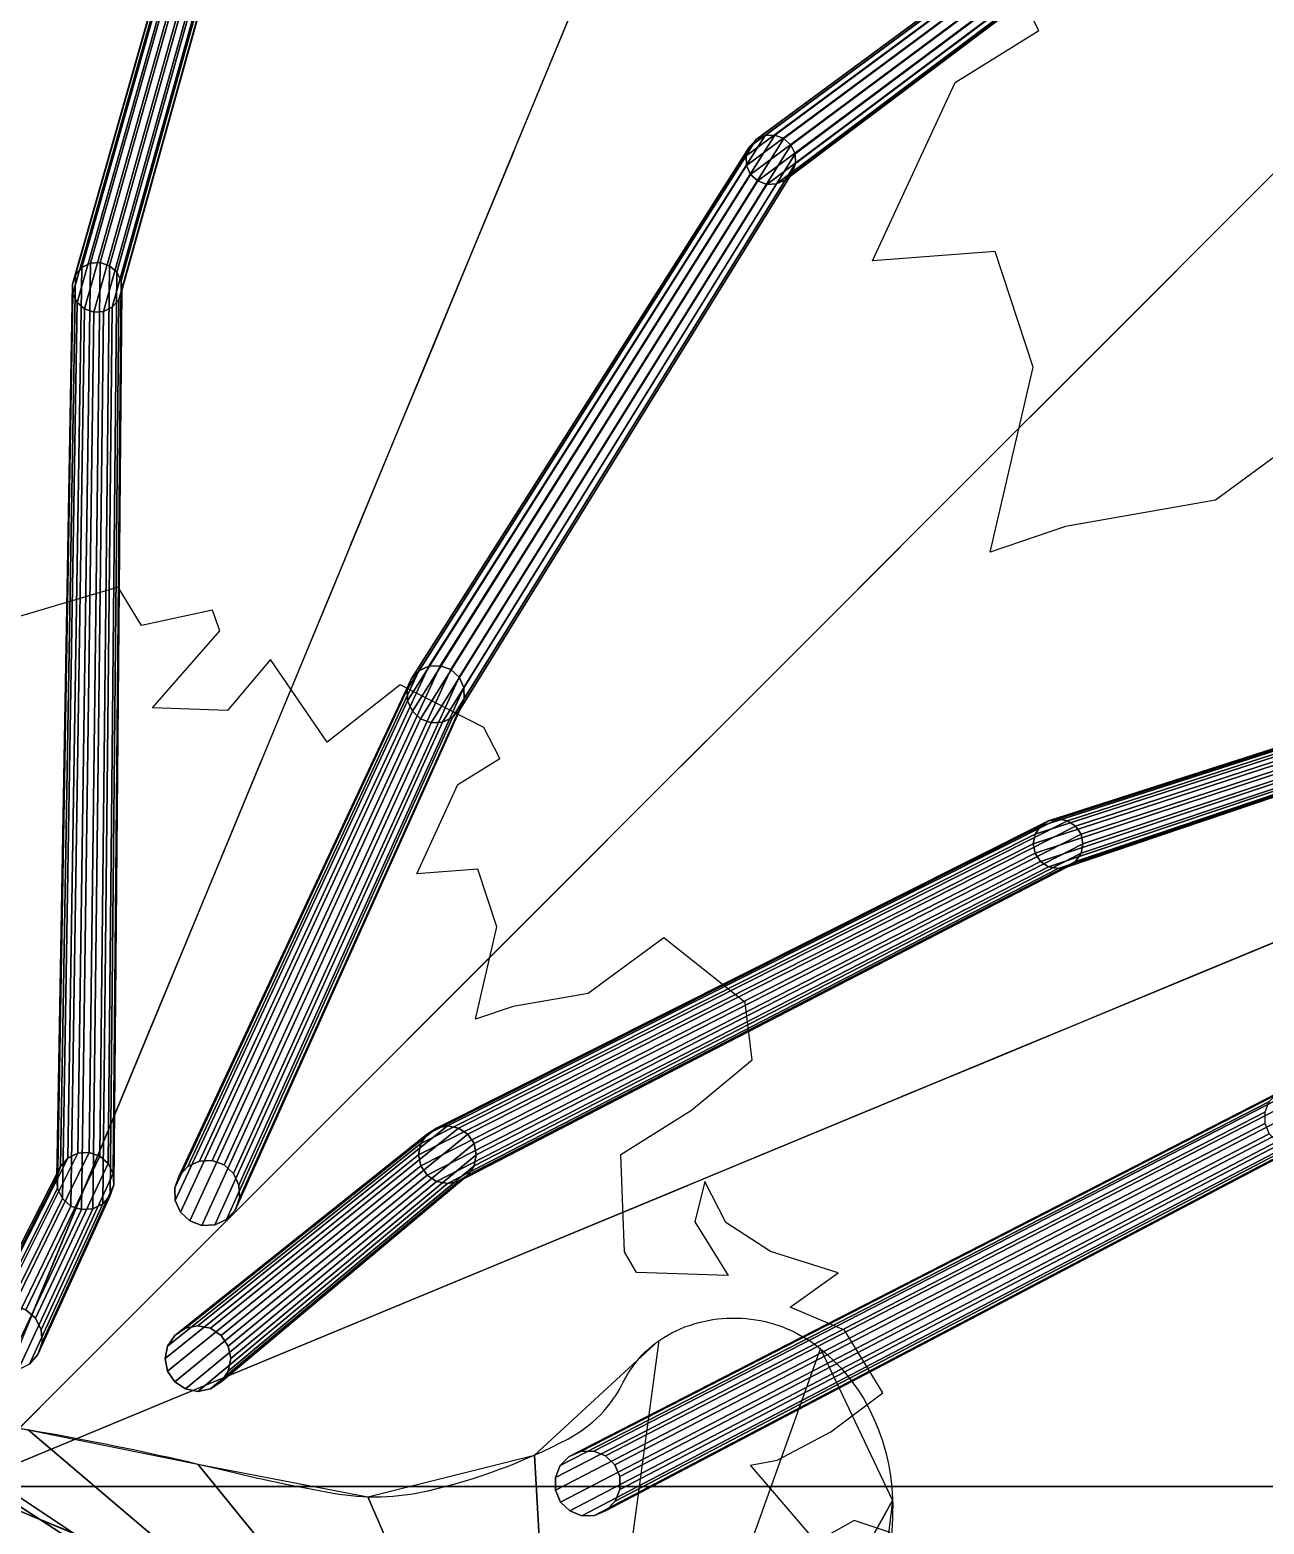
# Model space of a CAD drawing. Extents: x -0.115 to 0.112, y -0.1 to 0.104.
# Drawn here: x 0.0115 to 0.03973, y 0.00105 to 0.03522 of the extents above; entities that cross this region are included whole.
import ezdxf

# ---------------------------------------------------------------- set-up
doc = ezdxf.new("R2010")
doc.units = 0
doc.header["$MEASUREMENT"] = 0
doc.layers.get('0').update_dxf_attribs({"linetype": 'CONTINUOUS'})

msp = doc.modelspace()

# ---------------------------------------------------------------- linework, layer by layer
at = {"color": 10}
msp.add_lwpolyline([(0.009535, 0.003491, -0.015616), (0.012659, 0.002996, -0.012911), (0.01588, 0.002296, 0.016293), (0.018437, 0.001758, 0.100723), (0.020609, 0.001815, 0.063874), (0.023803, 0.002996, 0.158892), (0.025071, 0.004294, -0.171356), (0.02628, 0.005473, -0.140353), (0.027992, 0.005739, -0.14068), (0.029582, 0.00506, -0.117832), (0.030805, 0.00346, -0.109862), (0.031233, 0.001345, -0.036437), (0.031008, -0.001081, -0.034184)], format="xyb", dxfattribs=at)
at = {"color": 27, "linetype": 'CONTINUOUS'}
for points in [[(0.021448, 0.060132, 0.215327), (0.012888, 0.029884, 0.162787), (0.013109, 0.029898, 0.162787), (0.021635, 0.060144, 0.215327)], [(0.021635, 0.060144, 0.215327), (0.013109, 0.029898, 0.162787), (0.01332, 0.029827, 0.162787), (0.021812, 0.060084, 0.215327)], [(0.021096, 0.059731, 0.215327), (0.01247, 0.029408, 0.162787), (0.012541, 0.029618, 0.162787), (0.021156, 0.059908, 0.215327)], [(0.021156, 0.059908, 0.215327), (0.012541, 0.029618, 0.162787), (0.012688, 0.029786, 0.162787), (0.02128, 0.060049, 0.215327)], [(0.02128, 0.060049, 0.215327), (0.012688, 0.029786, 0.162787), (0.012888, 0.029884, 0.162787), (0.021448, 0.060132, 0.215327)], [(0.021812, 0.060084, 0.215327), (0.01332, 0.029827, 0.162787), (0.013487, 0.02968, 0.162787), (0.021953, 0.05996, 0.215327)], [(0.021953, 0.05996, 0.215327), (0.013487, 0.02968, 0.162787), (0.013586, 0.029481, 0.162787), (0.022036, 0.059792, 0.215327)], [(0.021108, 0.059544, 0.215327), (0.012484, 0.029186, 0.162787), (0.01247, 0.029408, 0.162787), (0.021096, 0.059731, 0.215327)], [(0.021191, 0.059376, 0.215327), (0.012583, 0.028986, 0.162787), (0.012484, 0.029186, 0.162787), (0.021108, 0.059544, 0.215327)], [(0.022048, 0.059606, 0.215327), (0.0136, 0.029259, 0.162787), (0.013529, 0.029048, 0.162787), (0.021988, 0.059428, 0.215327)], [(0.022036, 0.059792, 0.215327), (0.013586, 0.029481, 0.162787), (0.0136, 0.029259, 0.162787), (0.022048, 0.059606, 0.215327)], [(0.021332, 0.059253, 0.215327), (0.01275, 0.02884, 0.162787), (0.012583, 0.028986, 0.162787), (0.021191, 0.059376, 0.215327)], [(0.021509, 0.059192, 0.215327), (0.012961, 0.028768, 0.162787), (0.01275, 0.02884, 0.162787), (0.021332, 0.059253, 0.215327)], [(0.021696, 0.059205, 0.215327), (0.013183, 0.028783, 0.162787), (0.012961, 0.028768, 0.162787), (0.021509, 0.059192, 0.215327)], [(0.021864, 0.059287, 0.215327), (0.013382, 0.028881, 0.162787), (0.013183, 0.028783, 0.162787), (0.021696, 0.059205, 0.215327)], [(0.021988, 0.059428, 0.215327), (0.013529, 0.029048, 0.162787), (0.013382, 0.028881, 0.162787), (0.021864, 0.059287, 0.215327)], [(0.044085, 0.044322, 0.163943), (0.027883, 0.032342, 0.145888), (0.02796, 0.03255, 0.145888), (0.04415, 0.044498, 0.163943)], [(0.04415, 0.044498, 0.163943), (0.02796, 0.03255, 0.145888), (0.028111, 0.032714, 0.145888), (0.044277, 0.044636, 0.163943)], [(0.044277, 0.044636, 0.163943), (0.028111, 0.032714, 0.145888), (0.028313, 0.032807, 0.145888), (0.044447, 0.044714, 0.163943)], [(0.044447, 0.044714, 0.163943), (0.028313, 0.032807, 0.145888), (0.028535, 0.032815, 0.145888), (0.044634, 0.044721, 0.163943)], [(0.044634, 0.044721, 0.163943), (0.028535, 0.032815, 0.145888), (0.028744, 0.032738, 0.145888), (0.04481, 0.044657, 0.163943)], [(0.04481, 0.044657, 0.163943), (0.028744, 0.032738, 0.145888), (0.028907, 0.032588, 0.145888), (0.044947, 0.044529, 0.163943)], [(0.044947, 0.044529, 0.163943), (0.028907, 0.032588, 0.145888), (0.029, 0.032386, 0.145888), (0.045026, 0.044359, 0.163943)], [(0.044092, 0.044135, 0.163943), (0.027892, 0.032119, 0.145888), (0.027883, 0.032342, 0.145888), (0.044085, 0.044322, 0.163943)], [(0.044171, 0.043965, 0.163943), (0.027985, 0.031917, 0.145888), (0.027892, 0.032119, 0.145888), (0.044092, 0.044135, 0.163943)], [(0.045033, 0.044172, 0.163943), (0.029009, 0.032163, 0.145888), (0.028932, 0.031955, 0.145888), (0.044968, 0.043996, 0.163943)], [(0.045026, 0.044359, 0.163943), (0.029, 0.032386, 0.145888), (0.029009, 0.032163, 0.145888), (0.045033, 0.044172, 0.163943)], [(0.044308, 0.043838, 0.163943), (0.028148, 0.031766, 0.145888), (0.027985, 0.031917, 0.145888), (0.044171, 0.043965, 0.163943)], [(0.044484, 0.043773, 0.163943), (0.028357, 0.031689, 0.145888), (0.028148, 0.031766, 0.145888), (0.044308, 0.043838, 0.163943)], [(0.044671, 0.043781, 0.163943), (0.028579, 0.031698, 0.145888), (0.028357, 0.031689, 0.145888), (0.044484, 0.043773, 0.163943)], [(0.044841, 0.043859, 0.163943), (0.028781, 0.031791, 0.145888), (0.028579, 0.031698, 0.145888), (0.044671, 0.043781, 0.163943)], [(0.044968, 0.043996, 0.163943), (0.028932, 0.031955, 0.145888), (0.028781, 0.031791, 0.145888), (0.044841, 0.043859, 0.163943)], [(0.028111, 0.032714, 0.145888), (0.020393, 0.020563, 0.122236), (0.020626, 0.020671, 0.122236), (0.028313, 0.032807, 0.145888)], [(0.028313, 0.032807, 0.145888), (0.020626, 0.020671, 0.122236), (0.020884, 0.020681, 0.122236), (0.028535, 0.032815, 0.145888)], [(0.028535, 0.032815, 0.145888), (0.020884, 0.020681, 0.122236), (0.021125, 0.020592, 0.122236), (0.028744, 0.032738, 0.145888)], [(0.027883, 0.032342, 0.145888), (0.020129, 0.020133, 0.122236), (0.020218, 0.020374, 0.122236), (0.02796, 0.03255, 0.145888)], [(0.02796, 0.03255, 0.145888), (0.020218, 0.020374, 0.122236), (0.020393, 0.020563, 0.122236), (0.028111, 0.032714, 0.145888)], [(0.028744, 0.032738, 0.145888), (0.021125, 0.020592, 0.122236), (0.021314, 0.020417, 0.122236), (0.028907, 0.032588, 0.145888)], [(0.028907, 0.032588, 0.145888), (0.021314, 0.020417, 0.122236), (0.021422, 0.020183, 0.122236), (0.029, 0.032386, 0.145888)], [(0.027892, 0.032119, 0.145888), (0.020139, 0.019875, 0.122236), (0.020129, 0.020133, 0.122236), (0.027883, 0.032342, 0.145888)], [(0.029009, 0.032163, 0.145888), (0.021432, 0.019926, 0.122236), (0.021343, 0.019685, 0.122236), (0.028932, 0.031955, 0.145888)], [(0.029, 0.032386, 0.145888), (0.021422, 0.020183, 0.122236), (0.021432, 0.019926, 0.122236), (0.029009, 0.032163, 0.145888)], [(0.027985, 0.031917, 0.145888), (0.020247, 0.019641, 0.122236), (0.020139, 0.019875, 0.122236), (0.027892, 0.032119, 0.145888)], [(0.028148, 0.031766, 0.145888), (0.020436, 0.019467, 0.122236), (0.020247, 0.019641, 0.122236), (0.027985, 0.031917, 0.145888)], [(0.028781, 0.031791, 0.145888), (0.021168, 0.019495, 0.122236), (0.020935, 0.019388, 0.122236), (0.028579, 0.031698, 0.145888)], [(0.028932, 0.031955, 0.145888), (0.021343, 0.019685, 0.122236), (0.021168, 0.019495, 0.122236), (0.028781, 0.031791, 0.145888)], [(0.028357, 0.031689, 0.145888), (0.020677, 0.019378, 0.122236), (0.020436, 0.019467, 0.122236), (0.028148, 0.031766, 0.145888)], [(0.028579, 0.031698, 0.145888), (0.020935, 0.019388, 0.122236), (0.020677, 0.019378, 0.122236), (0.028357, 0.031689, 0.145888)], [(0.012541, 0.029618, 0.162787), (0.012195, 0.009227, 0.11912), (0.012364, 0.00942, 0.11912), (0.012688, 0.029786, 0.162787)], [(0.012688, 0.029786, 0.162787), (0.012364, 0.00942, 0.11912), (0.012595, 0.009534, 0.11912), (0.012888, 0.029884, 0.162787)], [(0.012888, 0.029884, 0.162787), (0.012595, 0.009534, 0.11912), (0.012852, 0.009551, 0.11912), (0.013109, 0.029898, 0.162787)], [(0.013109, 0.029898, 0.162787), (0.012852, 0.009551, 0.11912), (0.013096, 0.009468, 0.11912), (0.01332, 0.029827, 0.162787)], [(0.01332, 0.029827, 0.162787), (0.013096, 0.009468, 0.11912), (0.01329, 0.009298, 0.11912), (0.013487, 0.02968, 0.162787)], [(0.01247, 0.029408, 0.162787), (0.012112, 0.008983, 0.11912), (0.012195, 0.009227, 0.11912), (0.012541, 0.029618, 0.162787)], [(0.012484, 0.029186, 0.162787), (0.012129, 0.008726, 0.11912), (0.012112, 0.008983, 0.11912), (0.01247, 0.029408, 0.162787)], [(0.013487, 0.02968, 0.162787), (0.01329, 0.009298, 0.11912), (0.013404, 0.009067, 0.11912), (0.013586, 0.029481, 0.162787)], [(0.013586, 0.029481, 0.162787), (0.013404, 0.009067, 0.11912), (0.013421, 0.00881, 0.11912), (0.0136, 0.029259, 0.162787)], [(0.012583, 0.028986, 0.162787), (0.012243, 0.008495, 0.11912), (0.012129, 0.008726, 0.11912), (0.012484, 0.029186, 0.162787)], [(0.013529, 0.029048, 0.162787), (0.013338, 0.008567, 0.11912), (0.013168, 0.008373, 0.11912), (0.013382, 0.028881, 0.162787)], [(0.0136, 0.029259, 0.162787), (0.013421, 0.00881, 0.11912), (0.013338, 0.008567, 0.11912), (0.013529, 0.029048, 0.162787)], [(0.01275, 0.02884, 0.162787), (0.012436, 0.008325, 0.11912), (0.012243, 0.008495, 0.11912), (0.012583, 0.028986, 0.162787)], [(0.012961, 0.028768, 0.162787), (0.01268, 0.008242, 0.11912), (0.012436, 0.008325, 0.11912), (0.01275, 0.02884, 0.162787)], [(0.013183, 0.028783, 0.162787), (0.012937, 0.008259, 0.11912), (0.01268, 0.008242, 0.11912), (0.012961, 0.028768, 0.162787)], [(0.013382, 0.028881, 0.162787), (0.013168, 0.008373, 0.11912), (0.012937, 0.008259, 0.11912), (0.013183, 0.028783, 0.162787)], [(0.015111, 0.009231, 0.100619), (0.020393, 0.020563, 0.122236), (0.020218, 0.020374, 0.122236), (0.014912, 0.009016, 0.100619)], [(0.015377, 0.009353, 0.100619), (0.020626, 0.020671, 0.122236), (0.020393, 0.020563, 0.122236), (0.015111, 0.009231, 0.100619)], [(0.015669, 0.009365, 0.100619), (0.020884, 0.020681, 0.122236), (0.020626, 0.020671, 0.122236), (0.015377, 0.009353, 0.100619)], [(0.015944, 0.009263, 0.100619), (0.021125, 0.020592, 0.122236), (0.020884, 0.020681, 0.122236), (0.015669, 0.009365, 0.100619)], [(0.016158, 0.009065, 0.100619), (0.021314, 0.020417, 0.122236), (0.021125, 0.020592, 0.122236), (0.015944, 0.009263, 0.100619)], [(0.04526, 0.020433, 0.230715), (0.034613, 0.017013, 0.173685), (0.034798, 0.017136, 0.173685), (0.045416, 0.020537, 0.230715)], [(0.045416, 0.020537, 0.230715), (0.034798, 0.017136, 0.173685), (0.035016, 0.01718, 0.173685), (0.0456, 0.020574, 0.230715)], [(0.0456, 0.020574, 0.230715), (0.035016, 0.01718, 0.173685), (0.035234, 0.017136, 0.173685), (0.045783, 0.020537, 0.230715)], [(0.045783, 0.020537, 0.230715), (0.035234, 0.017136, 0.173685), (0.035419, 0.017013, 0.173685), (0.045939, 0.020433, 0.230715)], [(0.014912, 0.009016, 0.100619), (0.020218, 0.020374, 0.122236), (0.020129, 0.020133, 0.122236), (0.014811, 0.008741, 0.100619)], [(0.016281, 0.008799, 0.100619), (0.021422, 0.020183, 0.122236), (0.021314, 0.020417, 0.122236), (0.016158, 0.009065, 0.100619)], [(0.016292, 0.008507, 0.100619), (0.021432, 0.019926, 0.122236), (0.021422, 0.020183, 0.122236), (0.016281, 0.008799, 0.100619)], [(0.04512, 0.020094, 0.230715), (0.034446, 0.01661, 0.173685), (0.03449, 0.016828, 0.173685), (0.045156, 0.020277, 0.230715)], [(0.045156, 0.020277, 0.230715), (0.03449, 0.016828, 0.173685), (0.034613, 0.017013, 0.173685), (0.04526, 0.020433, 0.230715)], [(0.045939, 0.020433, 0.230715), (0.035419, 0.017013, 0.173685), (0.035543, 0.016828, 0.173685), (0.046043, 0.020277, 0.230715)], [(0.046043, 0.020277, 0.230715), (0.035543, 0.016828, 0.173685), (0.035586, 0.01661, 0.173685), (0.04608, 0.020094, 0.230715)], [(0.014811, 0.008741, 0.100619), (0.020129, 0.020133, 0.122236), (0.020139, 0.019875, 0.122236), (0.014822, 0.008449, 0.100619)], [(0.014822, 0.008449, 0.100619), (0.020139, 0.019875, 0.122236), (0.020247, 0.019641, 0.122236), (0.014945, 0.008183, 0.100619)], [(0.016191, 0.008232, 0.100619), (0.021343, 0.019685, 0.122236), (0.021432, 0.019926, 0.122236), (0.016292, 0.008507, 0.100619)], [(0.045156, 0.01991, 0.230715), (0.03449, 0.016391, 0.173685), (0.034446, 0.01661, 0.173685), (0.04512, 0.020094, 0.230715)], [(0.04526, 0.019754, 0.230715), (0.034613, 0.016206, 0.173685), (0.03449, 0.016391, 0.173685), (0.045156, 0.01991, 0.230715)], [(0.046043, 0.01991, 0.230715), (0.035543, 0.016391, 0.173685), (0.035419, 0.016206, 0.173685), (0.045939, 0.019754, 0.230715)], [(0.04608, 0.020094, 0.230715), (0.035586, 0.01661, 0.173685), (0.035543, 0.016391, 0.173685), (0.046043, 0.01991, 0.230715)], [(0.014945, 0.008183, 0.100619), (0.020247, 0.019641, 0.122236), (0.020436, 0.019467, 0.122236), (0.01516, 0.007984, 0.100619)], [(0.015727, 0.007895, 0.100619), (0.020935, 0.019388, 0.122236), (0.021168, 0.019495, 0.122236), (0.015993, 0.008017, 0.100619)], [(0.015993, 0.008017, 0.100619), (0.021168, 0.019495, 0.122236), (0.021343, 0.019685, 0.122236), (0.016191, 0.008232, 0.100619)], [(0.045416, 0.01965, 0.230715), (0.034798, 0.016083, 0.173685), (0.034613, 0.016206, 0.173685), (0.04526, 0.019754, 0.230715)], [(0.0456, 0.019614, 0.230715), (0.035016, 0.01604, 0.173685), (0.034798, 0.016083, 0.173685), (0.045416, 0.01965, 0.230715)], [(0.045783, 0.01965, 0.230715), (0.035234, 0.016083, 0.173685), (0.035016, 0.01604, 0.173685), (0.0456, 0.019614, 0.230715)], [(0.045939, 0.019754, 0.230715), (0.035419, 0.016206, 0.173685), (0.035234, 0.016083, 0.173685), (0.045783, 0.01965, 0.230715)], [(0.01516, 0.007984, 0.100619), (0.020436, 0.019467, 0.122236), (0.020677, 0.019378, 0.122236), (0.015434, 0.007883, 0.100619)], [(0.015434, 0.007883, 0.100619), (0.020677, 0.019378, 0.122236), (0.020935, 0.019388, 0.122236), (0.015727, 0.007895, 0.100619)], [(0.034613, 0.017013, 0.173685), (0.020583, 0.009965, 0.125827), (0.020797, 0.010108, 0.125827), (0.034798, 0.017136, 0.173685)], [(0.034798, 0.017136, 0.173685), (0.020797, 0.010108, 0.125827), (0.02105, 0.010159, 0.125827), (0.035016, 0.01718, 0.173685)], [(0.035016, 0.01718, 0.173685), (0.02105, 0.010159, 0.125827), (0.021302, 0.010108, 0.125827), (0.035234, 0.017136, 0.173685)], [(0.035234, 0.017136, 0.173685), (0.021302, 0.010108, 0.125827), (0.021517, 0.009965, 0.125827), (0.035419, 0.017013, 0.173685)], [(0.034446, 0.01661, 0.173685), (0.02039, 0.009499, 0.125827), (0.02044, 0.009751, 0.125827), (0.03449, 0.016828, 0.173685)], [(0.03449, 0.016828, 0.173685), (0.02044, 0.009751, 0.125827), (0.020583, 0.009965, 0.125827), (0.034613, 0.017013, 0.173685)], [(0.035419, 0.017013, 0.173685), (0.021517, 0.009965, 0.125827), (0.02166, 0.009751, 0.125827), (0.035543, 0.016828, 0.173685)], [(0.035543, 0.016828, 0.173685), (0.02166, 0.009751, 0.125827), (0.02171, 0.009499, 0.125827), (0.035586, 0.01661, 0.173685)], [(0.03449, 0.016391, 0.173685), (0.02044, 0.009246, 0.125827), (0.02039, 0.009499, 0.125827), (0.034446, 0.01661, 0.173685)], [(0.035586, 0.01661, 0.173685), (0.02171, 0.009499, 0.125827), (0.02166, 0.009246, 0.125827), (0.035543, 0.016391, 0.173685)], [(0.034613, 0.016206, 0.173685), (0.020583, 0.009032, 0.125827), (0.02044, 0.009246, 0.125827), (0.03449, 0.016391, 0.173685)], [(0.034798, 0.016083, 0.173685), (0.020797, 0.008889, 0.125827), (0.020583, 0.009032, 0.125827), (0.034613, 0.016206, 0.173685)], [(0.035016, 0.01604, 0.173685), (0.02105, 0.008839, 0.125827), (0.020797, 0.008889, 0.125827), (0.034798, 0.016083, 0.173685)], [(0.035234, 0.016083, 0.173685), (0.021302, 0.008889, 0.125827), (0.02105, 0.008839, 0.125827), (0.035016, 0.01604, 0.173685)], [(0.035419, 0.016206, 0.173685), (0.021517, 0.009032, 0.125827), (0.021302, 0.008889, 0.125827), (0.035234, 0.016083, 0.173685)], [(0.035543, 0.016391, 0.173685), (0.02166, 0.009246, 0.125827), (0.021517, 0.009032, 0.125827), (0.035419, 0.016206, 0.173685)], [(0.024101, 0.002714, 0.10107), (0.040254, 0.010998, 0.111737), (0.040018, 0.010896, 0.111737), (0.023832, 0.002599, 0.10107)], [(0.024394, 0.002718, 0.10107), (0.040512, 0.011001, 0.111737), (0.040254, 0.010998, 0.111737), (0.024101, 0.002714, 0.10107)], [(0.024666, 0.00261, 0.10107), (0.040751, 0.010905, 0.111737), (0.040512, 0.011001, 0.111737), (0.024394, 0.002718, 0.10107)], [(0.023628, 0.002389, 0.10107), (0.039838, 0.010711, 0.111737), (0.039743, 0.010472, 0.111737), (0.02352, 0.002117, 0.10107)], [(0.023832, 0.002599, 0.10107), (0.040018, 0.010896, 0.111737), (0.039838, 0.010711, 0.111737), (0.023628, 0.002389, 0.10107)], [(0.024875, 0.002406, 0.10107), (0.040936, 0.010726, 0.111737), (0.040751, 0.010905, 0.111737), (0.024666, 0.00261, 0.10107)], [(0.024991, 0.002137, 0.10107), (0.041037, 0.010489, 0.111737), (0.040936, 0.010726, 0.111737), (0.024875, 0.002406, 0.10107)], [(0.02352, 0.002117, 0.10107), (0.039743, 0.010472, 0.111737), (0.039746, 0.010215, 0.111737), (0.023523, 0.001825, 0.10107)], [(0.024995, 0.001844, 0.10107), (0.041041, 0.010232, 0.111737), (0.041037, 0.010489, 0.111737), (0.024991, 0.002137, 0.10107)], [(0.014811, 0.005365, 0.100619), (0.020583, 0.009965, 0.125827), (0.02044, 0.009751, 0.125827), (0.014648, 0.005122, 0.100619)], [(0.015054, 0.005528, 0.100619), (0.020797, 0.010108, 0.125827), (0.020583, 0.009965, 0.125827), (0.014811, 0.005365, 0.100619)], [(0.015341, 0.005585, 0.100619), (0.02105, 0.010159, 0.125827), (0.020797, 0.010108, 0.125827), (0.015054, 0.005528, 0.100619)], [(0.015628, 0.005528, 0.100619), (0.021302, 0.010108, 0.125827), (0.02105, 0.010159, 0.125827), (0.015341, 0.005585, 0.100619)], [(0.015872, 0.005365, 0.100619), (0.021517, 0.009965, 0.125827), (0.021302, 0.010108, 0.125827), (0.015628, 0.005528, 0.100619)], [(0.016034, 0.005122, 0.100619), (0.02166, 0.009751, 0.125827), (0.021517, 0.009965, 0.125827), (0.015872, 0.005365, 0.100619)], [(0.023523, 0.001825, 0.10107), (0.039746, 0.010215, 0.111737), (0.039848, 0.009978, 0.111737), (0.023639, 0.001556, 0.10107)], [(0.023639, 0.001556, 0.10107), (0.039848, 0.009978, 0.111737), (0.040032, 0.009798, 0.111737), (0.023849, 0.001352, 0.10107)], [(0.024682, 0.001363, 0.10107), (0.040765, 0.009808, 0.111737), (0.040945, 0.009992, 0.111737), (0.024886, 0.001572, 0.10107)], [(0.024886, 0.001572, 0.10107), (0.040945, 0.009992, 0.111737), (0.041041, 0.010232, 0.111737), (0.024995, 0.001844, 0.10107)], [(0.014648, 0.005122, 0.100619), (0.02044, 0.009751, 0.125827), (0.02039, 0.009499, 0.125827), (0.014591, 0.004835, 0.100619)], [(0.016091, 0.004835, 0.100619), (0.02171, 0.009499, 0.125827), (0.02166, 0.009751, 0.125827), (0.016034, 0.005122, 0.100619)], [(0.023849, 0.001352, 0.10107), (0.040032, 0.009798, 0.111737), (0.040271, 0.009703, 0.111737), (0.02412, 0.001243, 0.10107)], [(0.02412, 0.001243, 0.10107), (0.040271, 0.009703, 0.111737), (0.040529, 0.009706, 0.111737), (0.024413, 0.001247, 0.10107)], [(0.024413, 0.001247, 0.10107), (0.040529, 0.009706, 0.111737), (0.040765, 0.009808, 0.111737), (0.024682, 0.001363, 0.10107)], [(0.010383, 0.005677, 0.100604), (0.012195, 0.009227, 0.11912), (0.012112, 0.008983, 0.11912), (0.010289, 0.0054, 0.100604)], [(0.010576, 0.005897, 0.100604), (0.012364, 0.00942, 0.11912), (0.012195, 0.009227, 0.11912), (0.010383, 0.005677, 0.100604)], [(0.010839, 0.006027, 0.100604), (0.012595, 0.009534, 0.11912), (0.012364, 0.00942, 0.11912), (0.010576, 0.005897, 0.100604)], [(0.011131, 0.006046, 0.100604), (0.012852, 0.009551, 0.11912), (0.012595, 0.009534, 0.11912), (0.010839, 0.006027, 0.100604)], [(0.011408, 0.005952, 0.100604), (0.013096, 0.009468, 0.11912), (0.012852, 0.009551, 0.11912), (0.011131, 0.006046, 0.100604)], [(0.011628, 0.005759, 0.100604), (0.01329, 0.009298, 0.11912), (0.013096, 0.009468, 0.11912), (0.011408, 0.005952, 0.100604)], [(0.011757, 0.005497, 0.100604), (0.013404, 0.009067, 0.11912), (0.01329, 0.009298, 0.11912), (0.011628, 0.005759, 0.100604)], [(0.014591, 0.004835, 0.100619), (0.02039, 0.009499, 0.125827), (0.02044, 0.009246, 0.125827), (0.014648, 0.004548, 0.100619)], [(0.014648, 0.004548, 0.100619), (0.02044, 0.009246, 0.125827), (0.020583, 0.009032, 0.125827), (0.014811, 0.004305, 0.100619)], [(0.015872, 0.004305, 0.100619), (0.021517, 0.009032, 0.125827), (0.02166, 0.009246, 0.125827), (0.016034, 0.004548, 0.100619)], [(0.016034, 0.004548, 0.100619), (0.02166, 0.009246, 0.125827), (0.02171, 0.009499, 0.125827), (0.016091, 0.004835, 0.100619)], [(0.010289, 0.0054, 0.100604), (0.012112, 0.008983, 0.11912), (0.012129, 0.008726, 0.11912), (0.010308, 0.005108, 0.100604)], [(0.011777, 0.005205, 0.100604), (0.013421, 0.00881, 0.11912), (0.013404, 0.009067, 0.11912), (0.011757, 0.005497, 0.100604)], [(0.014811, 0.004305, 0.100619), (0.020583, 0.009032, 0.125827), (0.020797, 0.008889, 0.125827), (0.015054, 0.004142, 0.100619)], [(0.015054, 0.004142, 0.100619), (0.020797, 0.008889, 0.125827), (0.02105, 0.008839, 0.125827), (0.015341, 0.004085, 0.100619)], [(0.015341, 0.004085, 0.100619), (0.02105, 0.008839, 0.125827), (0.021302, 0.008889, 0.125827), (0.015628, 0.004142, 0.100619)], [(0.015628, 0.004142, 0.100619), (0.021302, 0.008889, 0.125827), (0.021517, 0.009032, 0.125827), (0.015872, 0.004305, 0.100619)], [(0.010308, 0.005108, 0.100604), (0.012129, 0.008726, 0.11912), (0.012243, 0.008495, 0.11912), (0.010438, 0.004846, 0.100604)], [(0.011489, 0.004707, 0.100604), (0.013168, 0.008373, 0.11912), (0.013338, 0.008567, 0.11912), (0.011682, 0.004927, 0.100604)], [(0.011682, 0.004927, 0.100604), (0.013338, 0.008567, 0.11912), (0.013421, 0.00881, 0.11912), (0.011777, 0.005205, 0.100604)], [(0.010438, 0.004846, 0.100604), (0.012243, 0.008495, 0.11912), (0.012436, 0.008325, 0.11912), (0.010658, 0.004653, 0.100604)], [(0.010658, 0.004653, 0.100604), (0.012436, 0.008325, 0.11912), (0.01268, 0.008242, 0.11912), (0.010935, 0.004559, 0.100604)], [(0.010935, 0.004559, 0.100604), (0.01268, 0.008242, 0.11912), (0.012937, 0.008259, 0.11912), (0.011227, 0.004578, 0.100604)], [(0.011227, 0.004578, 0.100604), (0.012937, 0.008259, 0.11912), (0.013168, 0.008373, 0.11912), (0.011489, 0.004707, 0.100604)]]:
    msp.add_3dface(points, dxfattribs=at)
at = {"color": 3, "linetype": 'CONTINUOUS', "invisible_edges": 8}
for points in [[(0.022512, 0.032315, 0.149215), (0.023786, 0.03539, 0.151206), (0.026158, 0.041117, 0.147616), (0.027869, 0.045247, 0.148041)], [(0.024679, 0.037545, 0.396495), (0.022554, 0.032417, 0.397298), (0.022565, 0.032443, 0.399759), (0.021563, 0.030024, 0.401471)], [(0.030775, 0.029936, 0.155492), (0.03266, 0.034021, 0.155492), (0.034575, 0.035207, 0.155492), (0.033846, 0.036621, 0.155492)], [(0.030775, 0.029936, 0.384423), (0.03266, 0.034021, 0.384423), (0.034575, 0.035207, 0.384423), (0.033846, 0.036621, 0.384423)], [(0.033189, 0.025181, 0.149215), (0.035542, 0.027534, 0.151206), (0.039926, 0.031918, 0.147616), (0.043087, 0.035079, 0.148041)], [(0.018835, 0.023437, 0.145088), (0.019671, 0.025456, 0.147143), (0.020588, 0.027671, 0.151118), (0.022512, 0.032315, 0.149215)], [(0.040437, 0.032429, 0.387135), (0.03864, 0.030632, 0.389112), (0.035522, 0.027514, 0.389059), (0.035542, 0.027533, 0.39152)], [(0.03346, 0.023279, 0.155492), (0.034446, 0.027507, 0.155492), (0.033575, 0.03015, 0.155492), (0.030775, 0.029936, 0.155492)], [(0.03346, 0.023279, 0.384423), (0.034446, 0.027507, 0.384423), (0.033575, 0.03015, 0.384423), (0.030775, 0.029936, 0.384423)], [(0.021563, 0.030024, 0.401471), (0.020485, 0.02742, 0.401332), (0.019948, 0.026125, 0.402604), (0.018357, 0.022283, 0.402604)], [(0.035542, 0.027533, 0.39152), (0.037069, 0.029061, 0.392111), (0.038032, 0.030024, 0.394659), (0.037192, 0.029184, 0.396495)], [(0.037192, 0.029184, 0.396495), (0.033267, 0.025259, 0.397298), (0.033287, 0.025279, 0.399759), (0.031436, 0.023427, 0.401471)], [(0.042074, 0.027007, 0.155492), (0.038617, 0.024465, 0.155492), (0.035188, 0.023862, 0.155492), (0.03346, 0.023279, 0.155492)], [(0.042074, 0.027007, 0.384423), (0.038617, 0.024465, 0.384423), (0.035188, 0.023862, 0.384423), (0.03346, 0.023279, 0.384423)], [(0.026394, 0.018386, 0.145088), (0.02794, 0.019931, 0.147143), (0.029634, 0.021626, 0.151118), (0.033189, 0.025181, 0.149215)], [(0.016805, 0.018538, 0.149199), (0.016787, 0.018493, 0.143244), (0.019059, 0.023979, 0.141988), (0.018835, 0.023437, 0.145088)], [(0.031436, 0.023427, 0.401471), (0.029443, 0.021435, 0.401332), (0.028452, 0.020443, 0.402604), (0.025511, 0.017503, 0.402604)], [(0.013518, 0.022479, 0.400663), (0.010947, 0.021713, 0.400663), (0.010511, 0.022992, 0.400663), (0.009025, 0.022856, 0.400663)], [(0.018357, 0.022283, 0.402604), (0.01717, 0.019417, 0.404326), (0.013717, 0.011082, 0.40453), (0.013091, 0.009569, 0.406464)], [(0.015843, 0.021475, 0.400663), (0.015675, 0.021951, 0.400663), (0.014054, 0.021601, 0.400663), (0.013518, 0.022479, 0.400663)], [(0.017004, 0.020822, 0.400663), (0.016017, 0.019657, 0.400663), (0.014304, 0.019715, 0.400663), (0.015843, 0.021475, 0.400663)], [(0.021882, 0.019265, 0.400663), (0.019968, 0.020244, 0.400663), (0.018296, 0.01893, 0.400663), (0.017004, 0.020822, 0.400663)], [(0.020346, 0.015922, 0.400663), (0.021289, 0.017965, 0.400663), (0.022246, 0.018558, 0.400663), (0.021882, 0.019265, 0.400663)], [(0.022645, 0.014636, 0.149199), (0.02261, 0.014602, 0.143244), (0.026809, 0.018801, 0.141988), (0.026394, 0.018386, 0.145088)], [(0.011436, 0.005575, 0.147518), (0.014221, 0.012297, 0.147698), (0.015363, 0.015056, 0.149329), (0.016805, 0.018538, 0.149199)], [(0.025511, 0.017503, 0.402604), (0.023317, 0.015309, 0.404326), (0.016938, 0.00893, 0.40453), (0.01578, 0.007772, 0.406464)], [(0.045553, 0.01667, 0.396495), (0.040426, 0.014546, 0.397298), (0.040451, 0.014557, 0.399759), (0.038032, 0.013555, 0.401471)], [(0.021689, 0.012594, 0.400663), (0.022182, 0.014708, 0.400663), (0.021746, 0.01603, 0.400663), (0.020346, 0.015922, 0.400663)], [(0.012723, 0.004715, 0.147518), (0.017868, 0.00986, 0.147698), (0.01998, 0.011971, 0.149329), (0.022645, 0.014636, 0.149199)], [(0.025996, 0.014458, 0.400663), (0.024267, 0.013187, 0.400663), (0.022553, 0.012886, 0.400663), (0.021689, 0.012594, 0.400663)], [(0.026632, 0.010515, 0.400663), (0.028017, 0.011665, 0.400663), (0.02786, 0.01298, 0.400663), (0.025996, 0.014458, 0.400663)], [(0.031445, 0.010826, 0.145088), (0.033465, 0.011663, 0.147143), (0.035679, 0.01258, 0.151118), (0.040323, 0.014504, 0.149215)], [(0.038032, 0.013555, 0.401471), (0.035429, 0.012476, 0.401332), (0.034133, 0.01194, 0.402604), (0.030291, 0.010348, 0.402604)], [(0.026546, 0.008797, 0.149199), (0.026501, 0.008778, 0.143244), (0.031988, 0.011051, 0.141988), (0.031445, 0.010826, 0.145088)], [(0.030291, 0.010348, 0.402604), (0.027425, 0.009161, 0.404326), (0.019091, 0.005709, 0.40453), (0.017578, 0.005082, 0.406464)], [(0.025375, 0.006808, 0.400663), (0.025103, 0.007275, 0.400663), (0.025018, 0.009501, 0.400663), (0.026632, 0.010515, 0.400663)], [(0.013091, 0.009569, 0.406464), (0.009962, 0.002016, 0.407204), (0.009918, 0.001909, 0.407204), (0.009874, 0.001803, 0.407204)], [(0.026939, 0.008887, 0.400663), (0.02671, 0.007966, 0.400663), (0.027467, 0.006737, 0.400663), (0.025375, 0.006808, 0.400663)], [(0.029989, 0.006794, 0.400663), (0.028439, 0.007287, 0.400663), (0.027417, 0.007951, 0.400663), (0.026939, 0.008887, 0.400663)], [(0.013583, 0.003428, 0.147518), (0.020306, 0.006212, 0.147698), (0.023064, 0.007355, 0.149329), (0.026546, 0.008797, 0.149199)], [(0.01578, 0.007772, 0.406464), (0.009999, 0.001991, 0.407204), (0.009918, 0.001909, 0.407204), (0.009836, 0.001828, 0.407204)], [(0.03101, 0.004051, 0.400663), (0.030132, 0.005487, 0.400663), (0.028889, 0.006008, 0.400663), (0.029989, 0.006794, 0.400663)], [(0.014221, -0.008479, 0.147698), (0.011436, -0.001756, 0.147518), (0.009918, 0.001909, 0.148533), (0.008399, 0.005575, 0.147518)], [(0.017578, 0.005082, 0.406464), (0.010024, 0.001953, 0.407204), (0.009918, 0.001909, 0.407204), (0.009811, 0.001865, 0.407204)], [(0.001967, -0.006041, 0.147698), (0.007112, -0.000896, 0.147518), (0.009918, 0.001909, 0.148533), (0.012723, 0.004715, 0.147518)], [(0.017868, -0.006041, 0.147698), (0.012723, -0.000896, 0.147518), (0.009918, 0.001909, 0.148533), (0.007112, 0.004715, 0.147518)], [(0.027982, 0.002401, 0.400663), (0.028589, 0.002509, 0.400663), (0.029817, 0.003159, 0.400663), (0.03101, 0.004051, 0.400663)], [(-0.00047, -0.002394, 0.147698), (0.006252, 0.000391, 0.147518), (0.009918, 0.001909, 0.148533), (0.013583, 0.003428, 0.147518)], [(0.020306, -0.002394, 0.147698), (0.013583, 0.000391, 0.147518), (0.009918, 0.001909, 0.148533), (0.006252, 0.003428, 0.147518)], [(0.031173, 0.000857, 0.400663), (0.03035, 0.00113, 0.400663), (0.029482, 0.000644, 0.400663), (0.027982, 0.002401, 0.400663)], [(-0.001326, 0.001909, 0.147698), (0.00595, 0.001909, 0.147518), (0.009918, 0.001909, 0.148533), (0.013885, 0.001909, 0.147518)], [(0.018209, 0.001909, 0.406464), (0.010033, 0.001909, 0.407204), (0.009918, 0.001909, 0.407204), (0.009803, 0.001909, 0.407204)], [(0.009962, 0.001803, 0.407204), (0.013091, -0.005751, 0.406464), (0.013717, -0.007264, 0.40453), (0.01717, -0.015598, 0.404326)], [(0.009999, 0.001828, 0.407204), (0.01578, -0.003953, 0.406464), (0.016938, -0.005111, 0.40453), (0.023317, -0.01149, 0.404326)], [(0.010024, 0.001865, 0.407204), (0.017578, -0.001264, 0.406464), (0.019091, -0.00189, 0.40453), (0.027425, -0.005343, 0.404326)], [(0.013885, 0.001909, 0.147518), (0.021162, 0.001909, 0.147698), (0.024147, 0.001909, 0.149329), (0.027916, 0.001909, 0.149199)], [(0.03197, 0.001909, 0.402604), (0.028868, 0.001909, 0.404326), (0.019847, 0.001909, 0.40453), (0.018209, 0.001909, 0.406464)], [(0.027916, 0.001909, 0.149199), (0.027867, 0.001909, 0.143244), (0.033806, 0.001909, 0.141988), (0.033219, 0.001909, 0.145088)], [(0.040349, 0.001909, 0.401471), (0.037531, 0.001909, 0.401332), (0.036129, 0.001909, 0.402604), (0.03197, 0.001909, 0.402604)], [(0.033219, 0.001909, 0.145088), (0.035405, 0.001909, 0.147143), (0.037801, 0.001909, 0.151118), (0.042828, 0.001909, 0.149215)]]:
    msp.add_3dface(points, dxfattribs=at)
at = {"color": 27, "linetype": 'CONTINUOUS'}
for points, invisible_edges in [([(0.02796, 0.03255, 0.145888), (0.028111, 0.032714, 0.145888), (0.028313, 0.032807, 0.145888), (0.028535, 0.032815, 0.145888)], 8), ([(0.028744, 0.032738, 0.145888), (0.028535, 0.032815, 0.145888), (0.028313, 0.032807, 0.145888), (0.028111, 0.032714, 0.145888)], 8), ([(0.028535, 0.032815, 0.145888), (0.028744, 0.032738, 0.145888), (0.028907, 0.032588, 0.145888), (0.029, 0.032386, 0.145888)], 8), ([(0.028111, 0.032714, 0.145888), (0.02796, 0.03255, 0.145888), (0.027883, 0.032342, 0.145888), (0.027892, 0.032119, 0.145888)], 8), ([(0.027985, 0.031917, 0.145888), (0.027892, 0.032119, 0.145888), (0.027883, 0.032342, 0.145888), (0.02796, 0.03255, 0.145888)], 8), ([(0.029009, 0.032163, 0.145888), (0.029, 0.032386, 0.145888), (0.028907, 0.032588, 0.145888), (0.028744, 0.032738, 0.145888)], 8), ([(0.028907, 0.032588, 0.145888), (0.029, 0.032386, 0.145888), (0.029009, 0.032163, 0.145888)], 13), ([(0.029009, 0.032163, 0.145888), (0.028932, 0.031955, 0.145888), (0.028781, 0.031791, 0.145888), (0.028579, 0.031698, 0.145888)], 8), ([(0.028781, 0.031791, 0.145888), (0.028932, 0.031955, 0.145888), (0.029009, 0.032163, 0.145888)], 13), ([(0.027892, 0.032119, 0.145888), (0.027985, 0.031917, 0.145888), (0.028148, 0.031766, 0.145888), (0.028357, 0.031689, 0.145888)], 8), ([(0.028579, 0.031698, 0.145888), (0.028357, 0.031689, 0.145888), (0.028148, 0.031766, 0.145888), (0.027985, 0.031917, 0.145888)], 8), ([(0.028357, 0.031689, 0.145888), (0.028579, 0.031698, 0.145888), (0.028781, 0.031791, 0.145888), (0.028932, 0.031955, 0.145888)], 8), ([(0.01247, 0.029408, 0.162787), (0.012541, 0.029618, 0.162787), (0.012688, 0.029786, 0.162787), (0.012888, 0.029884, 0.162787)], 8), ([(0.013109, 0.029898, 0.162787), (0.012888, 0.029884, 0.162787), (0.012688, 0.029786, 0.162787), (0.012541, 0.029618, 0.162787)], 8), ([(0.012888, 0.029884, 0.162787), (0.013109, 0.029898, 0.162787), (0.01332, 0.029827, 0.162787), (0.013487, 0.02968, 0.162787)], 8), ([(0.013586, 0.029481, 0.162787), (0.013487, 0.02968, 0.162787), (0.01332, 0.029827, 0.162787), (0.013109, 0.029898, 0.162787)], 8), ([(0.01332, 0.029827, 0.162787), (0.013487, 0.02968, 0.162787), (0.013586, 0.029481, 0.162787)], 13), ([(0.012541, 0.029618, 0.162787), (0.01247, 0.029408, 0.162787), (0.012484, 0.029186, 0.162787), (0.012583, 0.028986, 0.162787)], 8), ([(0.01275, 0.02884, 0.162787), (0.012583, 0.028986, 0.162787), (0.012484, 0.029186, 0.162787), (0.01247, 0.029408, 0.162787)], 8), ([(0.013586, 0.029481, 0.162787), (0.0136, 0.029259, 0.162787), (0.013529, 0.029048, 0.162787), (0.013382, 0.028881, 0.162787)], 8), ([(0.013529, 0.029048, 0.162787), (0.0136, 0.029259, 0.162787), (0.013586, 0.029481, 0.162787)], 13), ([(0.013183, 0.028783, 0.162787), (0.013382, 0.028881, 0.162787), (0.013529, 0.029048, 0.162787), (0.0136, 0.029259, 0.162787)], 8), ([(0.012583, 0.028986, 0.162787), (0.01275, 0.02884, 0.162787), (0.012961, 0.028768, 0.162787), (0.013183, 0.028783, 0.162787)], 8), ([(0.013382, 0.028881, 0.162787), (0.013183, 0.028783, 0.162787), (0.012961, 0.028768, 0.162787), (0.01275, 0.02884, 0.162787)], 8), ([(0.020129, 0.020133, 0.122236), (0.020218, 0.020374, 0.122236), (0.020393, 0.020563, 0.122236), (0.020626, 0.020671, 0.122236)], 8), ([(0.020393, 0.020563, 0.122236), (0.020218, 0.020374, 0.122236), (0.020129, 0.020133, 0.122236), (0.020139, 0.019875, 0.122236)], 8), ([(0.021125, 0.020592, 0.122236), (0.020884, 0.020681, 0.122236), (0.020626, 0.020671, 0.122236), (0.020393, 0.020563, 0.122236)], 8), ([(0.020626, 0.020671, 0.122236), (0.020884, 0.020681, 0.122236), (0.021125, 0.020592, 0.122236), (0.021314, 0.020417, 0.122236)], 8), ([(0.021432, 0.019926, 0.122236), (0.021422, 0.020183, 0.122236), (0.021314, 0.020417, 0.122236), (0.021125, 0.020592, 0.122236)], 8), ([(0.021314, 0.020417, 0.122236), (0.021422, 0.020183, 0.122236), (0.021432, 0.019926, 0.122236), (0.021343, 0.019685, 0.122236)], 8), ([(0.020436, 0.019467, 0.122236), (0.020247, 0.019641, 0.122236), (0.020139, 0.019875, 0.122236), (0.020129, 0.020133, 0.122236)], 8), ([(0.020139, 0.019875, 0.122236), (0.020247, 0.019641, 0.122236), (0.020436, 0.019467, 0.122236), (0.020677, 0.019378, 0.122236)], 8), ([(0.021168, 0.019495, 0.122236), (0.021343, 0.019685, 0.122236), (0.021432, 0.019926, 0.122236)], 13), ([(0.021432, 0.019926, 0.122236), (0.021343, 0.019685, 0.122236), (0.021168, 0.019495, 0.122236)], 13), ([(0.021168, 0.019495, 0.122236), (0.020935, 0.019388, 0.122236), (0.020677, 0.019378, 0.122236), (0.020436, 0.019467, 0.122236)], 8), ([(0.020677, 0.019378, 0.122236), (0.020935, 0.019388, 0.122236), (0.021168, 0.019495, 0.122236), (0.021343, 0.019685, 0.122236)], 8), ([(0.03449, 0.016828, 0.173685), (0.034613, 0.017013, 0.173685), (0.034798, 0.017136, 0.173685), (0.035016, 0.01718, 0.173685)], 8), ([(0.035234, 0.017136, 0.173685), (0.035016, 0.01718, 0.173685), (0.034798, 0.017136, 0.173685), (0.034613, 0.017013, 0.173685)], 8), ([(0.035016, 0.01718, 0.173685), (0.035234, 0.017136, 0.173685), (0.035419, 0.017013, 0.173685), (0.035543, 0.016828, 0.173685)], 8), ([(0.035586, 0.01661, 0.173685), (0.035543, 0.016828, 0.173685), (0.035419, 0.017013, 0.173685), (0.035234, 0.017136, 0.173685)], 8), ([(0.034613, 0.017013, 0.173685), (0.03449, 0.016828, 0.173685), (0.034446, 0.01661, 0.173685), (0.03449, 0.016391, 0.173685)], 8), ([(0.034613, 0.016206, 0.173685), (0.03449, 0.016391, 0.173685), (0.034446, 0.01661, 0.173685), (0.03449, 0.016828, 0.173685)], 8), ([(0.035543, 0.016828, 0.173685), (0.035586, 0.01661, 0.173685), (0.035543, 0.016391, 0.173685), (0.035419, 0.016206, 0.173685)], 8), ([(0.034446, 0.01661, 0.173685), (0.03449, 0.016391, 0.173685), (0.034613, 0.016206, 0.173685)], 13), ([(0.035234, 0.016083, 0.173685), (0.035419, 0.016206, 0.173685), (0.035543, 0.016391, 0.173685), (0.035586, 0.01661, 0.173685)], 8), ([(0.034613, 0.016206, 0.173685), (0.034798, 0.016083, 0.173685), (0.035016, 0.01604, 0.173685), (0.035234, 0.016083, 0.173685)], 8), ([(0.035016, 0.01604), (0.034798, 0.016083, 0.173685), (0.034613, 0.016206, 0.173685)], 13), ([(0.035419, 0.016206, 0.173685), (0.035234, 0.016083, 0.173685), (0.035016, 0.01604, 0.173685), (0.034798, 0.016083, 0.173685)], 8), ([(0.02039, 0.009499, 0.125827), (0.02044, 0.009751, 0.125827), (0.020583, 0.009965, 0.125827), (0.020797, 0.010108, 0.125827)], 8), ([(0.020583, 0.009965, 0.125827), (0.02044, 0.009751, 0.125827), (0.02039, 0.009499, 0.125827), (0.02044, 0.009246, 0.125827)], 8), ([(0.021302, 0.010108, 0.125827), (0.02105, 0.010159, 0.125827), (0.020797, 0.010108, 0.125827), (0.020583, 0.009965, 0.125827)], 8), ([(0.020797, 0.010108, 0.125827), (0.02105, 0.010159, 0.125827), (0.021302, 0.010108, 0.125827), (0.021517, 0.009965, 0.125827)], 8), ([(0.02171, 0.009499, 0.125827), (0.02166, 0.009751, 0.125827), (0.021517, 0.009965, 0.125827), (0.021302, 0.010108, 0.125827)], 8), ([(0.021517, 0.009965, 0.125827), (0.02166, 0.009751, 0.125827), (0.02171, 0.009499, 0.125827), (0.02166, 0.009246, 0.125827)], 8), ([(0.012129, 0.008726, 0.11912), (0.012112, 0.008983, 0.11912), (0.012195, 0.009227, 0.11912), (0.012364, 0.00942, 0.11912)], 8), ([(0.012195, 0.009227, 0.11912), (0.012112, 0.008983, 0.11912), (0.012129, 0.008726, 0.11912), (0.012243, 0.008495, 0.11912)], 8), ([(0.012852, 0.009551, 0.11912), (0.012595, 0.009534, 0.11912), (0.012364, 0.00942, 0.11912), (0.012195, 0.009227, 0.11912)], 8), ([(0.012364, 0.00942, 0.11912), (0.012595, 0.009534, 0.11912), (0.012852, 0.009551, 0.11912), (0.013096, 0.009468, 0.11912)], 8), ([(0.013404, 0.009067, 0.11912), (0.01329, 0.009298, 0.11912), (0.013096, 0.009468, 0.11912), (0.012852, 0.009551, 0.11912)], 8), ([(0.013096, 0.009468, 0.11912), (0.01329, 0.009298, 0.11912), (0.013404, 0.009067, 0.11912), (0.013421, 0.00881, 0.11912)], 8), ([(0.015669, 0.009365, 0.100619), (0.015377, 0.009353, 0.100619), (0.015111, 0.009231, 0.100619), (0.014912, 0.009016, 0.100619)], 8), ([(0.016281, 0.008799, 0.100619), (0.016158, 0.009065, 0.100619), (0.015944, 0.009263, 0.100619), (0.015669, 0.009365, 0.100619)], 8), ([(0.02039, 0.009499, 0.125827), (0.02044, 0.009246, 0.125827), (0.020583, 0.009032, 0.125827)], 13), ([(0.020583, 0.009032, 0.125827), (0.02044, 0.009246, 0.125827), (0.02039, 0.009499, 0.125827)], 13), ([(0.02105, 0.008839, 0.125827), (0.020797, 0.008889, 0.125827), (0.020583, 0.009032, 0.125827), (0.02044, 0.009246, 0.125827)], 8), ([(0.02166, 0.009246, 0.125827), (0.021517, 0.009032, 0.125827), (0.021302, 0.008889, 0.125827), (0.02105, 0.008839, 0.125827)], 8), ([(0.021302, 0.008889, 0.125827), (0.021517, 0.009032, 0.125827), (0.02166, 0.009246, 0.125827), (0.02171, 0.009499, 0.125827)], 8), ([(0.013338, 0.008567, 0.11912), (0.013421, 0.00881, 0.11912), (0.013404, 0.009067, 0.11912)], 13), ([(0.013404, 0.009067, 0.11912), (0.013421, 0.00881, 0.11912), (0.013338, 0.008567, 0.11912)], 13), ([(0.014912, 0.009016, 0.100619), (0.014811, 0.008741, 0.100619), (0.014822, 0.008449, 0.100619), (0.014945, 0.008183, 0.100619)], 8), ([(0.020583, 0.009032, 0.125827), (0.020797, 0.008889, 0.125827), (0.02105, 0.008839, 0.125827), (0.021302, 0.008889, 0.125827)], 8), ([(0.01268, 0.008242, 0.11912), (0.012436, 0.008325, 0.11912), (0.012243, 0.008495, 0.11912), (0.012129, 0.008726, 0.11912)], 8), ([(0.013338, 0.008567, 0.11912), (0.013168, 0.008373, 0.11912), (0.012937, 0.008259, 0.11912), (0.01268, 0.008242, 0.11912)], 8), ([(0.012937, 0.008259, 0.11912), (0.013168, 0.008373, 0.11912), (0.013338, 0.008567, 0.11912), (0.013421, 0.00881, 0.11912)], 8), ([(0.015993, 0.008017, 0.100619), (0.016191, 0.008232, 0.100619), (0.016292, 0.008507, 0.100619), (0.016281, 0.008799, 0.100619)], 8), ([(0.012243, 0.008495, 0.11912), (0.012436, 0.008325, 0.11912), (0.01268, 0.008242, 0.11912), (0.012937, 0.008259, 0.11912)], 8), ([(0.014945, 0.008183, 0.100619), (0.01516, 0.007984, 0.100619), (0.015434, 0.007883, 0.100619), (0.015727, 0.007895, 0.100619)], 8), ([(0.015434, 0.007883, 0.100619), (0.015727, 0.007895, 0.100619), (0.015993, 0.008017, 0.100619)], 13), ([(0.011628, 0.005759, 0.100604), (0.011408, 0.005952, 0.100604), (0.011131, 0.006046, 0.100604), (0.010839, 0.006027, 0.100604)], 8), ([(0.011682, 0.004927, 0.100604), (0.011777, 0.005205, 0.100604), (0.011757, 0.005497, 0.100604), (0.011628, 0.005759, 0.100604)], 8), ([(0.015341, 0.005585, 0.100619), (0.015054, 0.005528, 0.100619), (0.014811, 0.005365, 0.100619), (0.014648, 0.005122, 0.100619)], 8), ([(0.016034, 0.005122, 0.100619), (0.015872, 0.005365, 0.100619), (0.015628, 0.005528, 0.100619), (0.015341, 0.005585, 0.100619)], 8), ([(0.014811, 0.005365, 0.100619), (0.014648, 0.005122, 0.100619), (0.014591, 0.004835, 0.100619)], 13), ([(0.011227, 0.004578, 0.100604), (0.011489, 0.004707, 0.100604), (0.011682, 0.004927, 0.100604)], 13), ([(0.014591, 0.004835, 0.100619), (0.014648, 0.004548, 0.100619), (0.014811, 0.004305, 0.100619), (0.015054, 0.004142, 0.100619)], 8), ([(0.015872, 0.004305, 0.100619), (0.016034, 0.004548, 0.100619), (0.016091, 0.004835, 0.100619), (0.016034, 0.005122, 0.100619)], 8), ([(0.015054, 0.004142, 0.100619), (0.015341, 0.004085, 0.100619), (0.015628, 0.004142, 0.100619), (0.015872, 0.004305, 0.100619)], 8), ([(0.023832, 0.002599, 0.10107), (0.023628, 0.002389, 0.10107), (0.02352, 0.002117, 0.10107), (0.023523, 0.001825, 0.10107)], 8), ([(0.024666, 0.00261, 0.10107), (0.024394, 0.002718, 0.10107), (0.024101, 0.002714, 0.10107), (0.023832, 0.002599, 0.10107)], 8), ([(0.024995, 0.001844, 0.10107), (0.024991, 0.002137, 0.10107), (0.024875, 0.002406, 0.10107), (0.024666, 0.00261, 0.10107)], 8), ([(0.023523, 0.001825, 0.10107), (0.023639, 0.001556, 0.10107), (0.023849, 0.001352, 0.10107), (0.02412, 0.001243, 0.10107)], 8), ([(0.024413, 0.001247, 0.10107), (0.024682, 0.001363, 0.10107), (0.024886, 0.001572, 0.10107), (0.024995, 0.001844, 0.10107)], 8), ([(0.023849, 0.001352, 0.10107), (0.02412, 0.001243, 0.10107), (0.024413, 0.001247, 0.10107)], 13)]:
    msp.add_3dface(points, dxfattribs=dict(at, invisible_edges=invisible_edges))

# ---------------------------------------------------------------- meshes
at = {"color": 10}
mesh = msp.add_polymesh((2, 36), dxfattribs=dict(at, n_close=True))
for k, corner in enumerate([(0.015403, -0.008507, 0.104426), (0.015834, -0.008126, 0.104426), (0.016324, -0.007825, 0.104426), (0.01686, -0.007614, 0.104426), (0.017424, -0.007499, 0.104426), (0.017999, -0.007484, 0.104426), (0.018568, -0.007569, 0.104426), (0.019114, -0.007752, 0.104426), (0.01962, -0.008026, 0.104426), (0.020071, -0.008384, 0.104426), (0.020452, -0.008815, 0.104426), (0.020753, -0.009306, 0.104426), (0.020964, -0.009842, 0.104426), (0.021079, -0.010406, 0.104426), (0.021094, -0.010981, 0.104426), (0.021009, -0.01155, 0.104426), (0.020826, -0.012096, 0.104426), (0.020552, -0.012602, 0.104426), (0.020193, -0.013053, 0.104426), (0.019762, -0.013434, 0.104426), (0.019272, -0.013735, 0.104426), (0.018736, -0.013946, 0.104426), (0.018172, -0.014061, 0.104426), (0.017597, -0.014076, 0.104426), (0.017028, -0.013991, 0.104426), (0.016482, -0.013808, 0.104426), (0.015976, -0.013534, 0.104426), (0.015525, -0.013175, 0.104426), (0.015144, -0.012744, 0.104426), (0.014843, -0.012254, 0.104426), (0.014632, -0.011718, 0.104426), (0.014517, -0.011154, 0.104426), (0.014502, -0.010579, 0.104426), (0.014587, -0.01001, 0.104426), (0.01477, -0.009464, 0.104426), (0.015044, -0.008958, 0.104426), (-0.020342, 0.028459, 0.232785), (-0.020136, 0.028212, 0.233073), (-0.019989, 0.027917, 0.233352), (-0.019903, 0.027585, 0.233614), (-0.019883, 0.027224, 0.23385), (-0.019928, 0.026847, 0.234054), (-0.020038, 0.026464, 0.23422), (-0.020209, 0.026086, 0.234342), (-0.020436, 0.025727, 0.234417), (-0.020712, 0.025396, 0.234442), (-0.021028, 0.025103, 0.234417), (-0.021375, 0.024857, 0.234342), (-0.021743, 0.024667, 0.23422), (-0.02212, 0.024537, 0.234054), (-0.022494, 0.024472, 0.23385), (-0.022855, 0.024473, 0.233614), (-0.023192, 0.024541, 0.233352), (-0.023494, 0.024673, 0.233073), (-0.023751, 0.024866, 0.232785), (-0.023957, 0.025113, 0.232498), (-0.024105, 0.025408, 0.232219), (-0.024191, 0.02574, 0.231957), (-0.024211, 0.026101, 0.23172), (-0.024166, 0.026478, 0.231516), (-0.024056, 0.026861, 0.231351), (-0.023885, 0.027239, 0.231229), (-0.023658, 0.027598, 0.231154), (-0.023382, 0.027929, 0.231129), (-0.023066, 0.028222, 0.231154), (-0.022719, 0.028467, 0.231229), (-0.022351, 0.028658, 0.231351), (-0.021974, 0.028788, 0.231516), (-0.0216, 0.028853, 0.23172), (-0.021239, 0.028852, 0.231957), (-0.020902, 0.028784, 0.232219), (-0.0206, 0.028652, 0.232498)]):
    mesh.set_mesh_vertex(divmod(k, 36), corner)
mesh = msp.add_polymesh((2, 36), dxfattribs=dict(at, n_close=True))
for k, corner in enumerate([(0.023803, -0.010212, 0.023114), (0.023703, -0.009065, 0.023114), (0.023405, -0.007953, 0.023114), (0.022918, -0.00691, 0.023114), (0.022258, -0.005967, 0.023114), (0.021444, -0.005153, 0.023114), (0.020501, -0.004493, 0.023114), (0.019458, -0.004006, 0.023114), (0.018346, -0.003708, 0.023114), (0.017199, -0.003608, 0.023114), (0.016052, -0.003708, 0.023114), (0.01494, -0.004006, 0.023114), (0.013897, -0.004493, 0.023114), (0.012954, -0.005153, 0.023114), (0.01214, -0.005967, 0.023114), (0.01148, -0.00691, 0.023114), (0.010993, -0.007953, 0.023114), (0.010695, -0.009065, 0.023114), (0.010595, -0.010212, 0.023114), (0.010695, -0.011359, 0.023114), (0.010993, -0.01247, 0.023114), (0.01148, -0.013514, 0.023114), (0.01214, -0.014457, 0.023114), (0.012954, -0.015271, 0.023114), (0.013897, -0.015931, 0.023114), (0.01494, -0.016418, 0.023114), (0.016052, -0.016715, 0.023114), (0.017199, -0.016816, 0.023114), (0.018346, -0.016715, 0.023114), (0.019458, -0.016418, 0.023114), (0.020501, -0.015931, 0.023114), (0.021444, -0.015271, 0.023114), (0.022258, -0.014457, 0.023114), (0.022918, -0.013514, 0.023114), (0.023405, -0.01247, 0.023114), (0.023703, -0.011359, 0.023114), (0.025887, 0.005246), (0.023039, 0.002627), (0.019225, 0.001677), (0.01534, 0.002425), (0.011459, 0.00321), (0.007555, 0.003865), (0.004463, 0.006193), (0.002251, 0.004123), (-0.001274, 0.004972), (-0.003169, 0.00283), (-0.00026, 0.000215), (0.002355, -0.002744), (0.004411, -0.006107), (0.005463, -0.009925), (0.006374, -0.01378), (0.00483, -0.01712), (0.003139, -0.020663), (0.003401, -0.024431), (0.006952, -0.025619), (0.010851, -0.02496), (0.014529, -0.02351), (0.018283, -0.02235), (0.022195, -0.022165), (0.02495, -0.019418), (0.028439, -0.017629), (0.032157, -0.016342), (0.03551, -0.014246), (0.039065, -0.012499), (0.042253, -0.010461), (0.039277, -0.00923), (0.035333, -0.00926), (0.031425, -0.008651), (0.029278, -0.005981), (0.030756, -0.002331), (0.031231, 0.001592), (0.029582, 0.00506)]):
    mesh.set_mesh_vertex(divmod(k, 36), corner)

doc.saveas('drawing.dxf')
